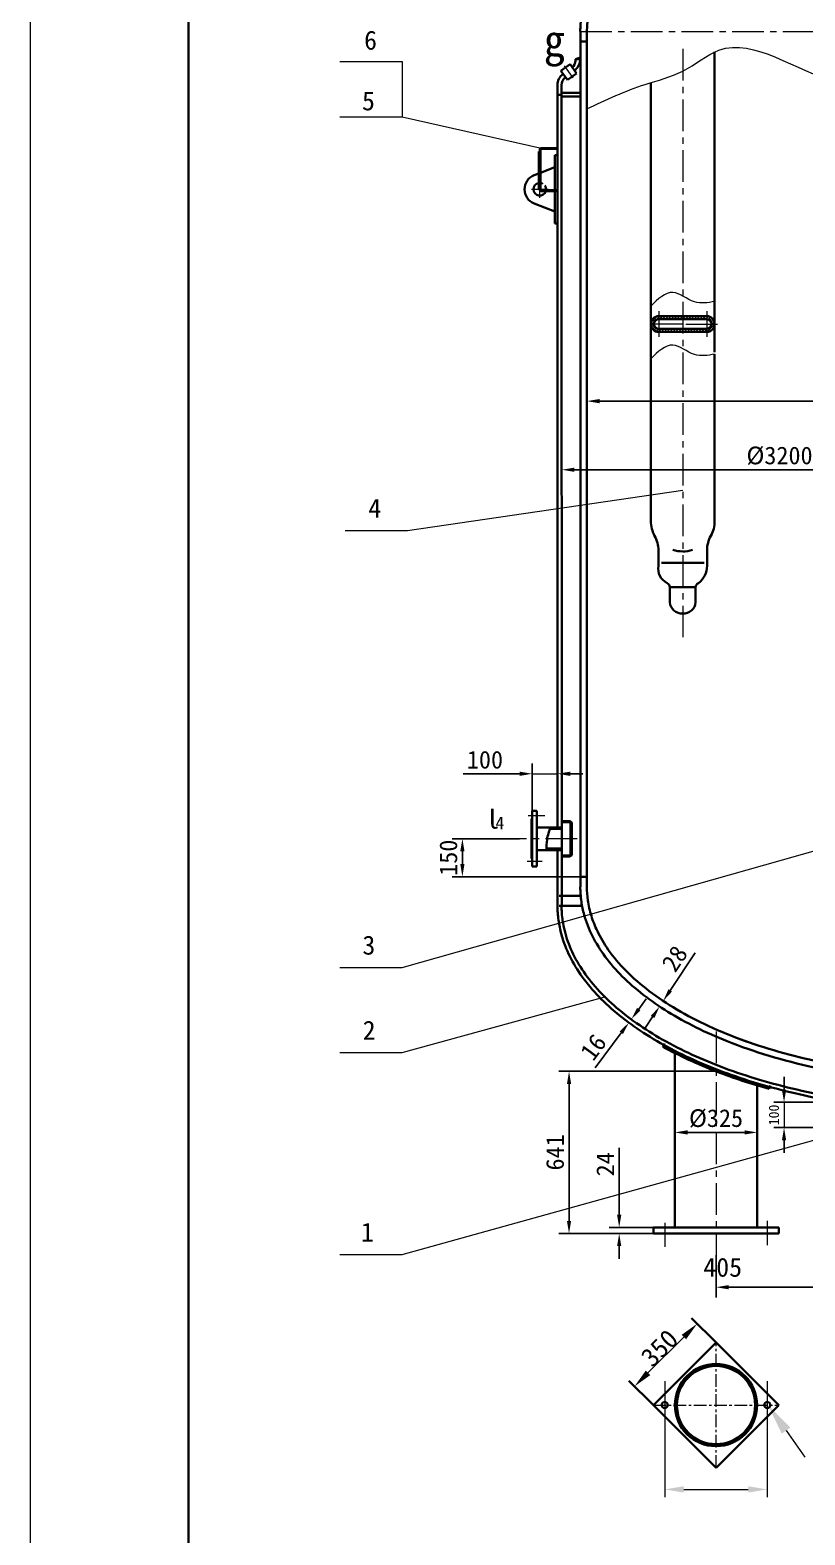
# Model space of a CAD drawing. Header units: millimetres. Extents: x 20551 to 32269, y 260 to 15110.
# Drawn here: x 20551 to 23611, y 5901 to 11848 of the extents above; entities that cross this region are included whole.
import ezdxf
from ezdxf.enums import TextEntityAlignment as Align

# ---------------------------------------------------------------- set-up
doc = ezdxf.new("R2010")
doc.units = ezdxf.units.MM
doc.header["$LTSCALE"] = 100
doc.linetypes.add('CENTER', pattern=[2, 1.25, -0.25, 0.25, -0.25])
doc.linetypes.add('PHANTOM', pattern=[63.5, 31.75, -6.35, 6.35, -6.35, 6.35, -6.35])
doc.layers.get('0').update_dxf_attribs({"color": 1, "lineweight": 35})
doc.layers.get('Defpoints').update_dxf_attribs({"lineweight": 18})
for name, color, linetype, lineweight in [('16', 7, 'Continuous', 18), ('3', 3, 'CENTER', 18), ('4', 4, 'PHANTOM', 18), ('dim', 7, 'Continuous', 18)]:
    doc.layers.add(name, color=color, linetype=linetype, lineweight=lineweight)
doc.styles.get("Standard").update_dxf_attribs({"font": ''})
doc.styles.get('Standard').set_extended_font_data('SimSun')
doc.dimstyles.new('ISO-25', dxfattribs={"dimtxt": 2.5, "dimasz": 2.5, "dimexe": 1.25, "dimexo": 0.625, "dimtad": 1, "dimdsep": 46, "dimtxsty": 'Standard', "dimcen": 2.5, "dimadec": 0, "dimazin": 0, "dimtfac": 1, "dimtmove": 0, "dimatfit": 3, "dimfxl": 1, "dimarcsym": 0})

# ---------------------------------------------------------------- blocks, each defined once
blk = doc.blocks.new('*D58')
at = {"layer": 'Defpoints', "color": 0}
for p in [(25239.8, 7021.8), (23259.8, 7006.4), (25239.8, 6880)]:
    blk.add_point(p, dxfattribs=at)
at = {"layer": 'dim', "color": 0, "lineweight": -2}
for p, q in [((25239.8, 7021.8), (25239.8, 6840)), ((23259.8, 7006.4), (23259.8, 6840)), ((23309.8, 6880), (25189.8, 6880))]:
    blk.add_line(p, q, dxfattribs=at)
at = {"layer": 'dim', "color": 0}
for points in [[(23309.8, 6888.3), (23309.8, 6871.6), (23259.8, 6880)], [(25189.8, 6888.3), (25189.8, 6871.6), (25239.8, 6880)]]:
    blk.add_solid(points, dxfattribs=at)
at = {"layer": 'dim', "color": 0, "insert": (24249.8, 6935), "char_height": 70, "attachment_point": 5}
blk.add_mtext('%%c1980', dxfattribs=at)
blk = doc.blocks.new('*D59')
at = {"layer": 'Defpoints', "color": 0}
for p in [(22679.4, 7733.3), (23259.1, 7733.3), (23029.2, 7092.3)]:
    blk.add_point(p, dxfattribs=at)
at = {"layer": 'dim', "color": 0, "lineweight": -2}
for p, q in [((23259.1, 7733.3), (22639.4, 7733.3)), ((22679.4, 7142.3), (22679.4, 7683.3)), ((23029.2, 7092.3), (22639.4, 7092.3))]:
    blk.add_line(p, q, dxfattribs=at)
at = {"layer": 'dim', "color": 0}
for points in [[(22671, 7683.3), (22687.7, 7683.3), (22679.4, 7733.3)], [(22671, 7142.3), (22687.7, 7142.3), (22679.4, 7092.3)]]:
    blk.add_solid(points, dxfattribs=at)
at = {"layer": 'dim', "color": 0, "insert": (22624.4, 7412.8), "char_height": 70, "attachment_point": 5, "rotation": 90}
blk.add_mtext('641', dxfattribs=at)
blk = doc.blocks.new('*D60')
at = {"layer": 'Defpoints', "color": 0}
for p in [(23097.3, 7493.9), (23422.3, 7493.9), (23097.3, 7491.8)]:
    blk.add_point(p, dxfattribs=at)
at = {"layer": 'dim', "color": 0, "lineweight": -2}
for p, q in [((23097.3, 7493.9), (23097.3, 7451.8)), ((23422.3, 7493.9), (23422.3, 7451.8)), ((23372.3, 7491.8), (23147.3, 7491.8))]:
    blk.add_line(p, q, dxfattribs=at)
at = {"layer": 'dim', "color": 0}
for points in [[(23147.3, 7500.1), (23147.3, 7483.4), (23097.3, 7491.8)], [(23372.3, 7500.1), (23372.3, 7483.4), (23422.3, 7491.8)]]:
    blk.add_solid(points, dxfattribs=at)
at = {"layer": 'dim', "color": 0, "insert": (23259.8, 7546.8), "char_height": 70, "attachment_point": 5}
blk.add_mtext('%%c325', dxfattribs=at)
blk = doc.blocks.new('*D61')
at = {"layer": 'Defpoints', "color": 0}
for p in [(22877.4, 7116.3), (23012.3, 7116.3), (23012.3, 7092.3)]:
    blk.add_point(p, dxfattribs=at)
at = {"layer": 'dim', "color": 0, "lineweight": -2}
for p, q in [((22877.4, 7166.3), (22877.4, 7431.3)), ((23012.3, 7116.3), (22837.4, 7116.3)), ((23012.3, 7092.3), (22837.4, 7092.3)), ((22877.4, 7042.3), (22877.4, 6992.3))]:
    blk.add_line(p, q, dxfattribs=at)
at = {"layer": 'dim', "color": 0}
for points in [[(22869.1, 7166.3), (22885.8, 7166.3), (22877.4, 7116.3)], [(22869.1, 7042.3), (22885.8, 7042.3), (22877.4, 7092.3)]]:
    blk.add_solid(points, dxfattribs=at)
at = {"layer": 'dim', "color": 0, "insert": (22822.4, 7365.8), "char_height": 70, "attachment_point": 5, "rotation": 90}
blk.add_mtext('24', dxfattribs=at)
blk = doc.blocks.new('*D63')
at = {"layer": 'Defpoints', "color": 0}
for p in [(22650.4, 10110.4), (25849.8, 10110.4), (25849.8, 10110.4)]:
    blk.add_point(p, dxfattribs=at)
at = {"layer": 'dim', "color": 0, "lineweight": -2}
for p, q in [((22650.4, 10110.4), (22650.4, 10150.4)), ((22700.4, 10110.4), (25799.8, 10110.4)), ((25849.8, 10110.4), (25849.8, 10070.4))]:
    blk.add_line(p, q, dxfattribs=at)
at = {"layer": 'dim', "color": 0}
for points in [[(22700.4, 10118.7), (22700.4, 10102.1), (22650.4, 10110.4)], [(25799.8, 10118.7), (25799.8, 10102.1), (25849.8, 10110.4)]]:
    blk.add_solid(points, dxfattribs=at)
at = {"layer": 'dim', "color": 0, "insert": (23510.6, 10165.4), "char_height": 70, "attachment_point": 5}
blk.add_mtext('%%c3200', dxfattribs=at)
blk = doc.blocks.new('_Closed')
at = {"color": 0, "linetype": 'ByBlock', "lineweight": -2}
for p, q in [((-1, 0.17), (0, 0)), ((-1, 0.17), (-1, -0.17)), ((0, 0), (-1, -0.17)), ((0, 0), (-1, 0))]:
    blk.add_line(p, q, dxfattribs=at)
blk = doc.blocks.new('*D94')
at = {"layer": 'Defpoints', "color": 0}
for p in [(25749.9, 10381.5), (22749.8, 10290.3), (25749.9, 10290.6)]:
    blk.add_point(p, dxfattribs=at)
at = {"layer": 'dim', "color": 0, "lineweight": -2}
for p, q in [((22749.8, 10290.3), (22749.8, 10421.5)), ((25749.9, 10290.6), (25749.9, 10421.5)), ((22799.8, 10381.5), (25699.9, 10381.5))]:
    blk.add_line(p, q, dxfattribs=at)
at = {"layer": 'dim', "color": 0}
for points in [[(22799.8, 10389.9), (22799.8, 10373.2), (22749.8, 10381.5)], [(25699.9, 10389.9), (25699.9, 10373.2), (25749.9, 10381.5)]]:
    blk.add_solid(points, dxfattribs=at)
at = {"layer": 'dim', "color": 0, "insert": (23909.4, 10436.5), "char_height": 70, "attachment_point": 5}
blk.add_mtext('%%c3000', dxfattribs=at)
blk = doc.blocks.new('*D100')
at = {"layer": 'Defpoints', "color": 0}
for p in [(22258.2, 8652.3), (22484, 8652.3), (22749.8, 8502.3)]:
    blk.add_point(p, dxfattribs=at)
at = {"layer": 'dim', "color": 0, "lineweight": -2}
for p, q in [((22484, 8652.3), (22218.2, 8652.3)), ((22258.2, 8552.3), (22258.2, 8602.3)), ((22749.8, 8502.3), (22218.2, 8502.3))]:
    blk.add_line(p, q, dxfattribs=at)
at = {"layer": 'dim', "color": 0}
for points in [[(22249.9, 8602.3), (22266.5, 8602.3), (22258.2, 8652.3)], [(22249.9, 8552.3), (22266.5, 8552.3), (22258.2, 8502.3)]]:
    blk.add_solid(points, dxfattribs=at)
at = {"layer": 'dim', "color": 0, "insert": (22203.2, 8577.3), "char_height": 70, "attachment_point": 5, "rotation": 90}
blk.add_mtext('150', dxfattribs=at)
blk = doc.blocks.new('*D101')
at = {"layer": 'Defpoints', "color": 0}
for p in [(22915.5, 7925.8), (22915.5, 7925.8), (22925, 7938.7)]:
    blk.add_point(p, dxfattribs=at)
at = {"layer": 'dim', "color": 0, "lineweight": -2}
for p, q in [((22954.7, 7978.9), (22984.4, 8019.1)), ((22915.5, 7925.8), (22947.7, 7902)), ((22925, 7938.7), (22957.2, 7914.9)), ((22885.8, 7885.6), (22783.1, 7746.5))]:
    blk.add_line(p, q, dxfattribs=at)
at = {"layer": 'dim', "color": 0}
for points in [[(22948, 7983.8), (22961.4, 7973.9), (22925, 7938.7)], [(22879.1, 7890.5), (22892.5, 7880.6), (22915.5, 7925.8)]]:
    blk.add_solid(points, dxfattribs=at)
at = {"layer": 'dim', "color": 0, "insert": (22775.4, 7828.6), "char_height": 70, "attachment_point": 5, "rotation": 53.56185}
blk.add_mtext('16', dxfattribs=at)
blk = doc.blocks.new('*D103')
at = {"layer": 'Defpoints', "color": 0}
for p in [(22533.8, 8909), (22533.8, 8735.6), (22633.8, 8735.6)]:
    blk.add_point(p, dxfattribs=at)
at = {"layer": 'dim', "color": 0, "lineweight": -2}
for p, q in [((22533.8, 8735.6), (22533.8, 8949)), ((22633.8, 8735.6), (22633.8, 8949)), ((22483.8, 8909), (22260.8, 8909)), ((22683.8, 8909), (22733.8, 8909))]:
    blk.add_line(p, q, dxfattribs=at)
at = {"layer": 'dim', "color": 0}
for points in [[(22483.8, 8917.3), (22483.8, 8900.6), (22533.8, 8909)], [(22683.8, 8917.3), (22683.8, 8900.6), (22633.8, 8909)]]:
    blk.add_solid(points, dxfattribs=at)
at = {"layer": 'dim', "color": 0, "insert": (22347.3, 8964), "char_height": 70, "attachment_point": 5}
blk.add_mtext('100', dxfattribs=at)
blk = doc.blocks.new('*D104')
at = {"layer": 'Defpoints', "color": 0}
for p in [(23528.4, 7610.8), (23758, 7610.8), (23662.2, 7510.8)]:
    blk.add_point(p, dxfattribs=at)
at = {"layer": 'dim', "color": 0, "lineweight": -2}
for p, q in [((23528.4, 7660.8), (23528.4, 7710.8)), ((23758, 7610.8), (23488.4, 7610.8)), ((23662.2, 7510.8), (23488.4, 7510.8)), ((23528.4, 7460.8), (23528.4, 7410.8))]:
    blk.add_line(p, q, dxfattribs=at)
at = {"layer": 'dim', "color": 0}
for points in [[(23520.1, 7660.8), (23536.8, 7660.8), (23528.4, 7610.8)], [(23520.1, 7460.8), (23536.8, 7460.8), (23528.4, 7510.8)]]:
    blk.add_solid(points, dxfattribs=at)
at = {"layer": 'dim', "color": 0, "insert": (23488.4, 7560.8), "char_height": 40, "attachment_point": 5, "rotation": 90}
blk.add_mtext('100', dxfattribs=at)
blk = doc.blocks.new('*D109')
at = {"layer": 'Defpoints', "color": 0}
for p in [(23036.9, 7989.6), (23051.3, 8011.2), (23051.3, 8011.2)]:
    blk.add_point(p, dxfattribs=at)
at = {"layer": 'dim', "color": 0, "lineweight": -2}
for p, q in [((23079, 8052.9), (23177.8, 8201.7)), ((23036.9, 7989.6), (23070.2, 7967.4)), ((23051.3, 8011.2), (23084.6, 7989.1)), ((23009.3, 7947.9), (22981.6, 7906.3))]:
    blk.add_line(p, q, dxfattribs=at)
at = {"layer": 'dim', "color": 0}
for points in [[(23072, 8057.5), (23085.9, 8048.3), (23051.3, 8011.2)], [(23002.3, 7952.5), (23016.2, 7943.3), (23036.9, 7989.6)]]:
    blk.add_solid(points, dxfattribs=at)
at = {"layer": 'dim', "color": 0, "insert": (23096.4, 8178.5), "char_height": 70, "attachment_point": 5, "rotation": 56.40469}
blk.add_mtext('28', dxfattribs=at)

msp = doc.modelspace()

# ---------------------------------------------------------------- hatches: boundary and pattern name
at = {"layer": 'dim'}
h = msp.add_hatch(dxfattribs=at)
h.set_pattern_fill('_USER', color=256, scale=8, angle=45, style=0, pattern_type=0)
h.set_pattern_definition([(45, (0, 0), (-5.6568542, 5.6568542), [])])
h.paths.add_polyline_path([(23223.1923, 10717.24607), (23033.5923, 10717.24607), (23033.5923, 10705.24607), (23223.1923, 10705.24607)])
h.paths.add_polyline_path([(23033.5923, 10717.24607, 0.4142135624), (23002.3923, 10686.04607), (23014.3923, 10686.04607, -0.4142135624), (23033.5923, 10705.24607)])
h.paths.add_polyline_path([(23014.3923, 10686.04607), (23002.3923, 10686.04607, 0.4142135624), (23033.5923, 10654.84607), (23033.5923, 10666.84607, -0.4142135624)])
h.paths.add_polyline_path([(23223.1923, 10666.84607), (23033.5923, 10666.84607), (23033.5923, 10654.84607), (23223.1923, 10654.84607)])
h.paths.add_polyline_path([(23254.3923, 10686.04607), (23242.3923, 10686.04607, -0.4142135624), (23223.1923, 10666.84607), (23223.1923, 10654.84607, 0.4142135624)])
h.paths.add_polyline_path([(23223.1923, 10717.24607), (23223.1923, 10705.24607, -0.4142135624), (23242.3923, 10686.04607), (23254.3923, 10686.04607, 0.4142135624)])

# ---------------------------------------------------------------- linework, layer by layer
for p, q in [((21176.13115, 14860.22673), (21176.13115, 510.22673)), ((22724.75754, 11842.25703), (22724.75754, 11712.25703)), ((22749.75754, 11842.25703), (22749.75754, 11712.25703)), ((22724.75754, 11802.25703), (22749.75754, 11802.25703)), ((22724.75754, 11802.25703), (22724.75754, 8582.25703)), ((22749.75754, 11802.25703), (22749.75754, 8582.25703)), ((22704.75754, 11732.42924), (22724.75754, 11732.42924)), ((22704.75754, 11732.42924), (22704.75754, 11726.87034)), ((22705.20446, 11732.42924), (22724.75754, 11739.18024)), ((22724.75754, 11732.42924), (22723.08573, 11726.87034)), ((23254.3923, 10575.14344), (23254.3923, 11761.3554)), ((22647.24402, 11687.37981), (22683.28671, 11712.61717)), ((22673.05496, 11650.51796), (22647.24402, 11687.37981)), ((22709.09765, 11675.75533), (22673.05496, 11650.51796)), ((22683.28671, 11712.61717), (22709.09765, 11675.75533)), ((22633.75754, 8696.75703), (22633.75754, 11630.30457)), ((22650.6058, 8387.26798), (22649.75754, 11630.30457)), ((22724.75754, 11599.92924), (22649.75754, 11599.92924)), ((23002.3923, 10556.7407), (23002.3923, 11639.93395)), ((22633.75754, 11592.42924), (22649.75754, 11592.42924)), ((22724.75754, 11584.92924), (22649.75754, 11584.92924)), ((22560.01075, 11368.56486), (22563.76075, 11368.56486)), ((22560.01075, 11368.56486), (22560.01075, 11220.84253)), ((22563.76075, 11376.68986), (22563.76075, 11216.68986)), ((22566.76075, 11376.68986), (22566.76075, 11216.68986)), ((22633.76075, 11381.68986), (22568.76075, 11381.68986)), ((22633.76075, 11378.68986), (22568.76075, 11378.68986)), ((22623.75754, 11305.94983), (22566.76075, 11283.93142)), ((22623.75754, 11353.44983), (22623.75754, 11214.68986)), ((22633.75754, 11353.44983), (22623.75754, 11353.44983)), ((22560.01075, 11281.32383), (22542.13622, 11274.41873)), ((22560.01075, 11220.84253), (22563.76075, 11220.84253)), ((22568.76075, 11214.68986), (22633.76075, 11214.68986)), ((22568.76075, 11211.68986), (22633.76075, 11211.68986)), ((22623.75754, 11214.68986), (22623.75754, 11233.44983)), ((22623.75754, 11083.44983), (22623.75754, 11211.68986)), ((22623.75754, 11211.68986), (22623.75754, 11203.44983)), ((22623.75754, 11130.94983), (22542.13622, 11162.48092)), ((22633.75754, 11083.44983), (22623.75754, 11083.44983)), ((23223.1923, 10717.24607), (23033.5923, 10717.24607)), ((23223.1923, 10705.24607), (23033.5923, 10705.24607)), ((23002.3923, 10686.04607), (23002.3923, 10686.04607)), ((23223.1923, 10666.84607), (23033.5923, 10666.84607)), ((23223.1923, 10654.84607), (23033.5923, 10654.84607)), ((23254.3923, 10686.04607), (23254.3923, 10686.04607)), ((23002.3923, 9907.55019, 22.73033), (23002.3923, 10566.98022)), ((23254.3923, 9907.55019, 22.73033), (23254.3923, 10566.98022)), ((22649.75754, 10342.88985), (22649.75754, 10148.21441)), ((23032.3923, 9730.21531, 22.73033), (23032.3923, 9791.36069, 22.73033)), ((23224.3923, 9730.21531, 22.73033), (23224.3923, 9791.36069, 22.73033)), ((23212.3923, 9742.21531, 22.73033), (23044.3923, 9742.21531, 22.73033)), ((23077.3923, 9646.21531, 22.73033), (23077.3923, 9586.55019, 22.73033)), ((23077.3923, 9646.21531, 22.73033), (23077.3923, 9610.55019, 22.73033)), ((23077.3923, 9646.21531, 22.73033), (23179.3923, 9646.21531, 22.73033)), ((23140.3923, 9646.21531, 22.73033), (23140.3923, 9646.21531, 22.73033)), ((23179.3923, 9646.38275, 22.73033), (23179.3923, 9586.55019, 22.73033)), ((23179.3923, 9646.38275, 22.73033), (23179.3923, 9586.55019, 22.73033)), ((22552.75754, 8762.36501), (22533.75754, 8762.36501)), ((22533.75754, 8542.36501), (22533.75754, 8762.36501)), ((22552.75754, 8542.36501), (22552.75754, 8762.36501)), ((22530.75754, 8574.36501), (22530.75754, 8730.36501)), ((22533.75754, 8730.36501), (22530.75754, 8730.36501)), ((22649.75754, 8696.75703), (22552.75754, 8696.75703)), ((22649.75754, 8690.75703), (22603.87216, 8690.75703)), ((22680.75754, 8722.25703), (22649.75754, 8722.25703)), ((22680.75754, 8718.25703), (22649.75754, 8718.25703)), ((22685.75754, 8713.25703), (22685.75754, 8591.25703)), ((22689.75754, 8713.25703), (22689.75754, 8591.25703)), ((22533.75754, 8574.36501), (22530.75754, 8574.36501)), ((22649.75754, 8607.75703), (22552.75754, 8607.75703)), ((22649.75754, 8613.75703), (22590.13303, 8613.75703)), ((22633.75754, 8387.25703), (22633.75754, 8607.75703)), ((22680.75754, 8586.25703), (22649.75754, 8586.25703)), ((22680.75754, 8582.25703), (22649.75754, 8582.25703)), ((22724.75754, 8582.25703), (22724.75754, 8462.25703)), ((22749.75754, 8582.25703), (22749.75754, 8462.25703)), ((22552.75754, 8542.36501), (22533.75754, 8542.36501)), ((22724.75754, 8502.25703), (22749.75754, 8502.25703)), ((22724.75754, 8502.25703), (22724.75754, 8502.25703)), ((22753.3923, 8502.25703), (22728.19945, 8502.25703)), ((22728.3923, 8502.25703), (22728.3923, 8502.25703)), ((22728.3923, 8502.25703), (22728.3923, 8502.25703)), ((22639.75754, 8427.25703), (22726.29021, 8427.25703)), ((22729.9246, 8427.25703), (22643.3923, 8427.25703)), ((23353.49713, 7860.85944), (23382.78065, 7849.94898)), ((23049.75754, 7830.60088), (23056.54694, 7842.84371)), ((23097.25754, 7805.36112), (23097.25754, 7116.28826)), ((23422.25754, 7677.51212), (23422.25754, 7116.28826)), ((23469.75754, 7663.86111), (23473.48368, 7677.34923)), ((23507.24491, 7116.28826), (23012.27016, 7116.28826)), ((23012.27016, 7116.28826), (23012.27016, 7092.28826)), ((23507.24491, 7092.28826), (23012.27016, 7092.28826)), ((23507.24491, 7116.28826), (23507.24491, 7092.28826)), ((23259.75754, 6661.76627), (23163.51882, 6758.00498)), ((23012.27016, 6414.2789), (23259.75754, 6661.76627)), ((23259.75754, 6661.76627), (23507.24491, 6414.2789)), ((23012.27016, 6414.2789), (22916.03145, 6510.51761)), ((23259.75754, 6166.79152), (23012.27016, 6414.2789)), ((23507.24491, 6414.2789), (23259.75754, 6166.79152))]:
    msp.add_line(p, q)
at = {"lineweight": 15}
msp.add_line((23140.3923, 9547.55019, 22.73033), (23140.3923, 9547.55019, 22.73033), dxfattribs=at)
at = {"ltscale": 10}
msp.add_line((22639.75754, 8387.25703), (22731.78999, 8387.34997), dxfattribs=at)
for centre, radius in [((23259.75754, 6414.2789), 162.5), ((23259.75754, 6414.2789), 154.5), ((23057.25754, 6414.2789), 12), ((23462.25754, 6414.2789), 12)]:
    msp.add_circle(centre, radius)
for centre, radius, start, end in [((22670.75754, 11726.87034), 34, 307.393389948, 0), ((22659.65572, 11736.00732), 64.08471, 310.319569766, 351.80302794), ((22689.75754, 11630.30457), 56, 127.992227408, 180), ((22689.75754, 11630.30457), 40, 127.992227408, 180), ((22568.76075, 11376.68986), 5, 90, 180), ((22568.76075, 11376.68986), 2, 90, 180), ((22563.75754, 11218.44983), 60, 111.122021382, 248.877978618), ((22563.75754, 11218.44983), 25, 98.619492955, 344.311995193), ((22563.75754, 11218.44983), 25, 89.992650427, 90), ((22563.75754, 11218.44983), 25, 61.476512915, 83.100494295), ((22568.76075, 11216.68986), 5, 180, 270), ((22568.76075, 11216.68986), 2, 180, 270), ((22563.75754, 11218.44983), 25, 351.349956185, 36.869897646), ((23033.5923, 10686.04607), 31.2, 90, 180), ((23033.5923, 10686.04607), 19.2, 90, 180), ((23223.1923, 10686.04607), 31.2, 0, 90), ((23223.1923, 10686.04607), 19.2, 0, 90), ((23033.5923, 10686.04607), 31.2, 180, 270), ((23033.5923, 10686.04607), 19.2, 180, 270), ((23223.1923, 10686.04607), 31.2, 270, 0), ((23223.1923, 10686.04607), 19.2, 270, 0), ((23122.3923, 9907.55019, 22.73033), 120, 180, 208.955024372), ((23134.3923, 9907.55019, 22.73033), 120, 331.044975628, 0), ((22912.3923, 9791.36069, 22.73033), 120, 0, 28.955024372), ((23344.3923, 9791.36069, 22.73033), 120, 151.044975628, 180), ((23128.60798, 9904.3354, 22.73033), 116.78521, 250.379223946, 289.396266006), ((23095.26556, 9719.65162, 22.73033), 63.75451, 170.462491444, 243.218354847), ((23140.90936, 9730.08058, 22.73033), 83.48305, 306.226686604, 0.092467105), ((23059.3923, 9646.21531, 22.73033), 18, 0, 66.609204503), ((23197.3923, 9646.21531, 22.73033), 18, 113.390795497, 180), ((23125.19142, 9590.1949, 107.18079), 47.93787, 184.360403868, 273.828569005), ((23131.59318, 9590.1949, 64.95556), 47.93787, 266.171430995, 355.639596132), ((22806.09476, 8612.6288), 216.79022, 157.165983162, 170.207707657), ((22680.75754, 8713.25703), 9, 0, 90), ((22680.75754, 8713.25703), 5, 0, 90), ((22759.56411, 8620.65959), 169.57163, 170.207707657, 184.36380626), ((22680.75754, 8591.25703), 5, 270, 0), ((22680.75754, 8591.25703), 9, 270, 0)]:
    msp.add_arc(centre, radius, start, end)
msp.add_ellipse((24249.75754, 11842.83416), major_axis=(1500, 0), ratio=0.5, start_param=8.970087879, end_param=9.4255474651)
for points, knots in [([(22877.63194, 12184.24308), (22827.94968, 12132.25499), (22789.40128, 12077.05526), (22741.44544, 11971.51781), (22728.41704, 11921.80374), (22724.09232, 11861.94881), (22723.74635, 11852.10274), (22723.76313, 11842.25703)], [8.97888004109, 8.97888004109, 8.97888004109, 8.97888004109, 9.201372181, 9.201372181, 9.38866703978, 9.38866703978, 9.42549932247, 9.42549932247, 9.42549932247, 9.42549932247]), ([(24126.14997, 7688.7864), (24094.18839, 7690.09639), (24062.30849, 7691.91405), (23964.65706, 7699.06221), (23899.36848, 7706.067), (23771.15362, 7724.32404), (23708.22896, 7735.57427), (23585.81528, 7762.14118), (23526.32524, 7777.45511), (23411.79169, 7811.90532), (23356.74505, 7831.03919), (23261.4089, 7869.08737), (23220.2377, 7887.42535), (23141.98643, 7926.2894), (23104.90218, 7946.8137), (23035.24608, 7989.85169), (23002.67305, 8012.3624), (22942.41461, 8059.1667), (22914.73306, 8083.45605), (22864.5991, 8133.60071), (22842.15259, 8159.45445), (22802.81267, 8212.48905), (22785.924, 8239.67181), (22758.01137, 8295.07956), (22746.99176, 8323.30665), (22734.3153, 8368.83195), (22730.67359, 8385.91553), (22725.22042, 8422.7419), (22723.75754, 8442.49712), (22723.75754, 8462.25703)], [4.7941753151, 4.7941753151, 4.7941753151, 4.7941753151, 4.857757953, 4.857757953, 4.9898216911, 4.9898216911, 5.1218854292, 5.1218854292, 5.2539491673, 5.2539491673, 5.3860129054, 5.3860129054, 5.4944179767, 5.4944179767, 5.602823048, 5.602823048, 5.7112281194, 5.7112281194, 5.8196331907, 5.8196331907, 5.9280382621, 5.9280382621, 6.0364433334, 6.0364433334, 6.1448484047, 6.1448484047, 6.2092755763, 6.2092755763, 6.2831853072, 6.2831853072, 6.2831853072, 6.2831853072]), ([(24127.21472, 7714.76459), (24099.63513, 7715.89498), (24072.11804, 7717.4067), (23984.39165, 7723.45906), (23924.58526, 7729.45988), (23806.87201, 7745.04696), (23748.96645, 7754.63569), (23635.91151, 7777.25672), (23580.76433, 7790.29133), (23474.04205, 7819.61133), (23422.46997, 7835.89873), (23323.66093, 7871.48351), (23276.42769, 7890.78245), (23186.99529, 7932.10504), (23144.80033, 7954.12966), (23066.06916, 8000.57811), (23029.53722, 8025.00226), (22962.67346, 8075.88861), (22932.34537, 8102.35081), (22878.33944, 8156.92121), (22854.66441, 8185.03006), (22817.64795, 8237.73207), (22803.24654, 8262.13974), (22781.72767, 8306.86732), (22773.74772, 8327.08266), (22761.13823, 8367.77573), (22756.51095, 8388.24879), (22751.03186, 8426.58062), (22749.75754, 8444.41838), (22749.75754, 8462.25703)], [4.7941753151, 4.7941753151, 4.7941753151, 4.7941753151, 4.8495194492, 4.8495194492, 4.9712908703, 4.9712908703, 5.0930622913, 5.0930622913, 5.2148337124, 5.2148337124, 5.3366051334, 5.3366051334, 5.4583765545, 5.4583765545, 5.5801479755, 5.5801479755, 5.7019193966, 5.7019193966, 5.8236908176, 5.8236908176, 5.9454622387, 5.9454622387, 6.0471218327, 6.0471218327, 6.1294761144, 6.1294761144, 6.2118303962, 6.2118303962, 6.2831853072, 6.2831853072, 6.2831853072, 6.2831853072]), ([(22633.75754, 8387.25703), (22633.75754, 8368.38425), (22635.04284, 8349.5116), (22640.17207, 8311.88302), (22644.01587, 8293.1273), (22654.22814, 8255.84222), (22660.59641, 8237.31294), (22679.76616, 8191.01747), (22694.19146, 8163.46527), (22728.54124, 8109.40768), (22748.46534, 8082.90152), (22793.55415, 8031.18763), (22818.71898, 8005.97943), (22873.99954, 7957.09213), (22904.11546, 7933.41289), (22968.97165, 7887.8024), (23003.712, 7865.87119), (23077.4494, 7823.96458), (23116.44642, 7803.98929), (23198.28751, 7766.18853), (23241.13149, 7748.36317), (23330.21685, 7715.03883), (23376.45808, 7699.53995), (23471.85193, 7671.0244), (23521.00436, 7658.0078), (23615.72662, 7635.97896), (23661.02902, 7626.67484), (23707.07492, 7618.4225)], [3.1415926536, 3.1415926536, 3.1415926536, 3.1415926536, 3.2096435455, 3.2096435455, 3.2776944375, 3.2776944375, 3.3457453294, 3.3457453294, 3.4492212436, 3.4492212436, 3.5526971579, 3.5526971579, 3.6561730721, 3.6561730721, 3.7596489863, 3.7596489863, 3.8631249006, 3.8631249006, 3.9666008148, 3.9666008148, 4.070076729, 4.070076729, 4.1735526432, 4.1735526432, 4.2770285575, 4.2770285575, 4.3682220275, 4.3682220275, 4.3682220275, 4.3682220275]), ([(22649.75754, 8387.25703), (22649.75754, 8367.86894), (22651.16781, 8348.47939), (22658.01282, 8301.49186), (22664.91817, 8273.94548), (22684.40892, 8219.35958), (22696.99478, 8192.32132), (22727.70933, 8139.04112), (22745.8393, 8112.80187), (22787.44662, 8061.40359), (22810.92505, 8036.24639), (22862.97558, 7987.28489), (22891.54899, 7963.48164), (22953.48062, 7917.48549), (22986.84039, 7895.29338), (23057.98435, 7852.75919), (23095.7702, 7832.41792), (23175.35823, 7793.80499), (23217.16205, 7775.53425), (23304.33471, 7741.25956), (23349.70505, 7725.25667), (23443.52096, 7695.69036), (23491.96784, 7682.12811), (23591.41388, 7657.58948), (23642.41412, 7646.61435), (23746.41635, 7627.36839), (23799.41918, 7619.09889), (23867.29596, 7610.41462), (23881.50475, 7608.70016), (23895.75785, 7607.08334)], [3.1415926536, 3.1415926536, 3.1415926536, 3.1415926536, 3.2143002238, 3.2143002238, 3.3182659847, 3.3182659847, 3.4222317457, 3.4222317457, 3.5261975066, 3.5261975066, 3.6301632675, 3.6301632675, 3.7341290285, 3.7341290285, 3.8380947894, 3.8380947894, 3.9420605504, 3.9420605504, 4.0460263113, 4.0460263113, 4.1499920722, 4.1499920722, 4.2539578332, 4.2539578332, 4.3579235941, 4.3579235941, 4.4618893551, 4.4618893551, 4.4892930857, 4.4892930857, 4.4892930857, 4.4892930857]), ([(23049.75754, 7830.60088), (23114.62205, 7794.63073), (23185.71726, 7761.65484), (23327.69756, 7706.73948), (23397.222, 7683.89875), (23469.75754, 7663.86111)], [3.87524659453, 3.87524659453, 3.87524659453, 3.87524659453, 4.05388073372, 4.05388073372, 4.20772382629, 4.20772382629, 4.20772382629, 4.20772382629])]:
    msp.add_open_spline(points, degree=3, knots=knots)
at = {"layer": '16'}
msp.add_line((20551.13115, 15110.22673), (20551.13115, 260.22673), dxfattribs=at)
at = {"layer": '16', "lineweight": 18}
msp.add_solid([(23123.74407, 6691.71372), (23141.42174, 6674.03605), (23185.61591, 6735.9079)], dxfattribs=at)
at = {"layer": '3'}
for p, q in [((22660.58032, 11706.68944), (22694.199, 11658.67699)), ((23033.5923, 10736.4436), (23033.5923, 10635.64854)), ((23223.1923, 10736.4436), (23223.1923, 10635.64854)), ((23128.3923, 10686.04607), (22995.19478, 10686.04607)), ((23140.3923, 10686.04607), (23273.58983, 10686.04607)), ((22584.19799, 8742.36501), (22517.75729, 8742.36501)), ((22711.5885, 8652.25703), (22454.36192, 8652.25703)), ((22573.77592, 8562.36501), (22513.84901, 8562.36501))]:
    msp.add_line(p, q, dxfattribs=at)
at = {"layer": '4', "color": 2, "linetype": 'CENTER'}
for p, q in [((22723.76313, 11842.25703), (24179.87047, 11842.25703)), ((23128.3923, 11773.26901, 8.8188), (23128.3923, 9444.28109, 19.15834)), ((23259.75754, 7890.84164), (23259.75754, 7006.39271))]:
    msp.add_line(p, q, dxfattribs=at)
at = {"layer": '4', "ltscale": 0.4}
for p, q in [((22557.38201, 11362.31486), (22568.00421, 11362.31486)), ((22563.75754, 11184.86584), (22563.75754, 11253.11632)), ((22597.28163, 11218.44983), (22531.24893, 11218.44983)), ((22556.24699, 11227.09253), (22566.02216, 11227.09253)), ((23462.25754, 7141.98837), (23462.25754, 7046.66102)), ((23057.25754, 7135.11043), (23057.25754, 7039.9324)), ((23057.25754, 6508.56263), (23057.25754, 6331.18718)), ((23462.25754, 6508.56263), (23462.25754, 6331.18718))]:
    msp.add_line(p, q, dxfattribs=at)
at = {"layer": '4', "color": 2, "linetype": 'CENTER', "ltscale": 0.4}
for p, q in [((23259.75754, 6166.79152), (23259.75754, 6661.76627)), ((23012.27016, 6414.2789), (23507.24491, 6414.2789))]:
    msp.add_line(p, q, dxfattribs=at)
at = {"layer": 'dim'}
for p, q in [((21774.68804, 11723.54308), (22020.96026, 11723.54308)), ((22020.96026, 11723.54308), (22020.62892, 11504.30341)), ((21774.35671, 11504.30341), (22020.62892, 11504.30341)), ((22020.63001, 11505.02522), (22575.32095, 11380.44814)), ((22041.36968, 9869.93495), (23128.3923, 10029.89694, 16.55849)), ((21795.09747, 9869.93495), (22041.36968, 9869.93495)), ((22533.75754, 8908.97923), (22633.75754, 8908.97923)), ((22020.62892, 8143.55143), (24251.57492, 8775.81567)), ((21774.35671, 8143.55143), (22020.62892, 8143.55143)), ((22020.96026, 7807.29889), (22820.24941, 8027.91509)), ((21774.68804, 7807.29889), (22020.96026, 7807.29889)), ((22020.62892, 7009.40894), (24143.7576, 7599.28826)), ((23528.42845, 7610.81248), (23528.42845, 7510.81248)), ((21774.35671, 7009.40894), (22020.62892, 7009.40894)), ((23132.5829, 6682.87489), (22991.16155, 6541.45353)), ((23182.69733, 6548.18922), (23199.83524, 6565.32713)), ((23228.06479, 6565.49338), (23237.86944, 6575.29803)), ((23259.41322, 6568.77851), (23259.75754, 6569.12283)), ((23259.75754, 6569.12283), (23267.24119, 6576.60648)), ((23285.34359, 6566.64557), (23292.20455, 6573.50654)), ((23307.8609, 6561.09959), (23314.16229, 6567.40098)), ((23327.80909, 6552.98447), (23333.77003, 6558.94542)), ((23345.61455, 6542.72664), (23351.37644, 6548.48853)), ((23108.70931, 6474.2012), (23125.84722, 6491.33911)), ((23361.50008, 6530.54887), (23367.16886, 6536.21765)), ((23375.56363, 6516.54912), (23381.23084, 6522.21632)), ((23387.80684, 6500.72903), (23393.56377, 6506.48596)), ((23398.13543, 6482.99432), (23404.08722, 6488.94611)), ((23098.73841, 6436.16699), (23108.54306, 6445.97164)), ((23406.33196, 6463.12754), (23412.61823, 6469.41381)), ((23411.97958, 6440.71186), (23418.81549, 6447.54777)), ((23414.25619, 6414.92517), (23422.03879, 6422.70777)), ((23097.42995, 6406.79524), (23104.91361, 6414.2789)), ((23100.5299, 6381.83189), (23107.39086, 6388.69285)), ((23104.91361, 6414.2789), (23105.25792, 6414.62321)), ((23106.63545, 6359.87414), (23112.93684, 6366.17553)), ((23411.22816, 6383.83384), (23420.92789, 6393.53357)), ((23057.25754, 6331.18718), (23057.25754, 6049.79281)), ((23115.09102, 6340.26641), (23121.05196, 6346.22735)), ((23125.5479, 6322.65999), (23131.30979, 6328.42188)), ((23137.81879, 6306.86758), (23143.48757, 6312.53636)), ((23394.95187, 6339.49425), (23411.44106, 6355.98344)), ((23462.25754, 6331.18718), (23462.25754, 6049.79281)), ((23536.49895, 6313.20738), (23610.69482, 6207.86389)), ((23151.82011, 6292.8056), (23157.48732, 6298.4728)), ((23167.55048, 6280.47266), (23173.30741, 6286.22959)), ((23185.09033, 6269.94921), (23191.04212, 6275.901)), ((23204.62262, 6261.41821), (23210.90889, 6267.70448)), ((23226.48866, 6255.22095), (23233.32458, 6262.05686)), ((23251.32866, 6251.99765), (23259.11126, 6259.78025)), ((23280.50286, 6253.10855), (23290.20259, 6262.80828)), ((23318.05299, 6262.59538), (23334.54218, 6279.08457)), ((23132.25754, 6081.04281), (23387.25754, 6081.04281))]:
    msp.add_line(p, q, dxfattribs=at)
msp.add_arc((22912.3923, 9791.36069, 22.73033), 120, 0, 28.955024372, dxfattribs=at)
for points in [[(22749.75754, 11537.19726), (22980.35102, 11633.08987), (23128.3923, 11685.60233), (23271.47109, 11768.48), (23733.6037, 11644.41154), (24181.74425, 11699.28328)], [(23254.3923, 10775.14344), (23174.31206, 10773.90888), (23089.23694, 10811.09231), (23002.3923, 10756.7407)], [(23254.3923, 10566.98022), (23174.31206, 10565.74567), (23089.23694, 10602.92909), (23002.3923, 10548.57748)]]:
    msp.add_spline(points, degree=3, dxfattribs=at)
at = {"layer": 'dim', "lineweight": 18}
for points in [[(22982.32271, 6550.29237), (23000.00038, 6532.6147), (22938.12854, 6488.42052)], [(23519.46629, 6301.21088), (23464.51994, 6415.40338), (23553.53162, 6325.20388)], [(23132.25754, 6093.54281), (23132.25754, 6068.54281), (23057.25754, 6081.04281)], [(23387.25754, 6093.54281), (23387.25754, 6068.54281), (23462.25754, 6081.04281)]]:
    msp.add_solid(points, dxfattribs=at)

# ---------------------------------------------------------------- texts
at = {"layer": '16', "lineweight": 18}
msp.add_text('g', height=125, dxfattribs=at).set_placement((22621.52349, 11744.02605), align=Align.CENTER)
msp.add_text(' 405', height=75, dxfattribs=at).set_placement((23158.62257, 6921.45947))
at = {"layer": 'dim'}
for s, height, p in [('6', 75, (21870.0255, 11770.30755)), ('5', 75, (21861.69606, 11530.67632)), ('4', 75, (21886.51148, 9920.6799)), ('l', 75, (22352.53566, 8692.44964)), ('4', 50, (22389.22788, 8690.08515)), ('3', 75, (21863.27072, 8194.29637)), ('2', 75, (21864.43539, 7858.04384)), ('1', 75, (21857.43739, 7060.15388))]:
    msp.add_text(s, height=height, dxfattribs=at).set_placement(p)
at = {"layer": 'dim', "lineweight": 18}
msp.add_text(' 350', height=75, rotation=45, dxfattribs=at).set_placement((22972.50102, 6523.38227))

# ---------------------------------------------------------------- dimensions: what is measured, and where the dimension line sits
at = {"layer": 'dim'}
for base, p1, p2, text, override, picture, middle in [((25749.89476, 10381.5168), (22749.75754, 10290.33189), (25749.89476, 10290.59722), '%%c3000', {"dimscale": 20, "dimtxt": 3.5, "dimexe": 2, "dimexo": 0, "dimgap": 1, "dimcen": 0, "dimtofl": 0, "dimatfit": 0, "dimtvp": 9.071429}, '*D94', (23909.40969, 10381.5168)), ((25849.75754, 10110.38973), (22650.3741, 10110.38973), (25849.75754, 10110.38973), '%%c3200', {"dimscale": 20, "dimtxt": 3.5, "dimexe": 2, "dimexo": 0, "dimgap": 1, "dimblk1": 'Closed', "dimblk2": 'Closed', "dimcen": 0, "dimatfit": 2, "dimtvp": 9.071429}, '*D63', (23510.62721, 10110.38973))]:
    dim = msp.add_linear_dim(base=base, p1=p1, p2=p2, text=text, dimstyle='ISO-25', override=override, dxfattribs=at)
    dim.commit()
    dim.dimension.update_dxf_attribs({"geometry": picture, "text_midpoint": middle, "dimtype": 160})
dim = msp.add_linear_dim(base=(22533.75754, 8908.97923), p1=(22633.75754, 8735.62701), p2=(22533.75754, 8735.62701), dimstyle='ISO-25', override={"dimscale": 20, "dimtxt": 3.5, "dimexe": 2, "dimexo": 0, "dimgap": 1, "dimcen": 0, "dimtofl": 0, "dimatfit": 0, "dimtvp": 9.071429}, dxfattribs=at)
dim.commit()
dim.dimension.update_dxf_attribs({"geometry": '*D103', "text_midpoint": (22347.25754, 8963.97923)})
for base, p1, p2, override, picture, middle in [((22258.20038, 8652.25703), (22749.75754, 8502.25703), (22483.97896, 8652.25703), {"dimscale": 20, "dimtxt": 3.5, "dimexe": 2, "dimexo": 0, "dimgap": 1, "dimcen": 0, "dimtofl": 0, "dimatfit": 0, "dimtvp": 9.071429}, '*D100', (22258.20038, 8577.25703)), ((23528.42845, 7610.81248), (23662.15812, 7510.81248), (23758.02978, 7610.81248), {"dimscale": 20, "dimtxt": 2, "dimexe": 2, "dimexo": 0, "dimgap": 1, "dimcen": 0, "dimtofl": 0, "dimatfit": 0, "dimtvp": 9.071429}, '*D104', (23528.42845, 7560.81248)), ((22877.42342, 7116.28826), (23012.27016, 7092.28826), (23012.27016, 7116.28826), {"dimscale": 20, "dimtxt": 3.5, "dimexe": 2, "dimexo": 0, "dimgap": 1, "dimcen": 0, "dimtofl": 0, "dimatfit": 0, "dimtvp": 9.071429}, '*D61', (22877.42342, 7365.76959))]:
    dim = msp.add_linear_dim(base=base, p1=p1, p2=p2, angle=90, dimstyle='ISO-25', override=override, dxfattribs=at)
    dim.commit()
    dim.dimension.update_dxf_attribs({"geometry": picture, "text_midpoint": middle, "dimtype": 160})
dim = msp.add_aligned_dim(p1=(23036.92913, 7989.56386), p2=(23051.31562, 8011.22112), distance=0, text='28', dimstyle='ISO-25', override={"dimscale": 20, "dimtxt": 3.5, "dimexe": 2, "dimexo": 0, "dimgap": 1, "dimcen": 0, "dimtofl": 0, "dimatfit": 0, "dimtvp": 9.071429}, dxfattribs=at)
dim.commit()
dim.dimension.update_dxf_attribs({"geometry": '*D109', "text_midpoint": (23096.43195, 8178.53807)})
dim = msp.add_aligned_dim(p1=(22924.9826, 7938.65605), p2=(22915.4794, 7925.78417), distance=0, dimstyle='ISO-25', override={"dimscale": 20, "dimtxt": 3.5, "dimexe": 2, "dimexo": 0, "dimgap": 1, "dimcen": 0, "dimtofl": 0, "dimatfit": 0, "dimtvp": 9.071429}, dxfattribs=at)
dim.commit()
dim.dimension.update_dxf_attribs({"geometry": '*D101', "text_midpoint": (22775.35779, 7828.59221)})
dim = msp.add_linear_dim(base=(22679.35452, 7733.28826), p1=(23029.18601, 7092.28826), p2=(23259.06432, 7733.28826), angle=90, dimstyle='ISO-25', override={"dimscale": 20, "dimtxt": 3.5, "dimexe": 2, "dimexo": 0, "dimgap": 1, "dimcen": 0, "dimtofl": 0, "dimatfit": 0, "dimtvp": 9.071429}, dxfattribs=at)
dim.commit()
dim.dimension.update_dxf_attribs({"geometry": '*D59', "text_midpoint": (22624.35452, 7412.78826)})
for base, p1, p2, text, picture, middle in [((23097.25754, 7491.76473), (23422.25754, 7493.86009), (23097.25754, 7493.86009), '%%c325', '*D60', (23259.75754, 7546.76473)), ((25239.75754, 6879.97586), (23259.75754, 7006.39271), (25239.75754, 7021.77977), '%%c1980', '*D58', (24249.75754, 6934.97586))]:
    dim = msp.add_linear_dim(base=base, p1=p1, p2=p2, text=text, dimstyle='ISO-25', override={"dimscale": 20, "dimtxt": 3.5, "dimexe": 2, "dimexo": 0, "dimgap": 1, "dimcen": 0, "dimtofl": 0, "dimatfit": 0, "dimtvp": 9.071429}, dxfattribs=at)
    dim.commit()
    dim.dimension.update_dxf_attribs({"geometry": picture, "text_midpoint": middle})

doc.saveas('drawing.dxf')
